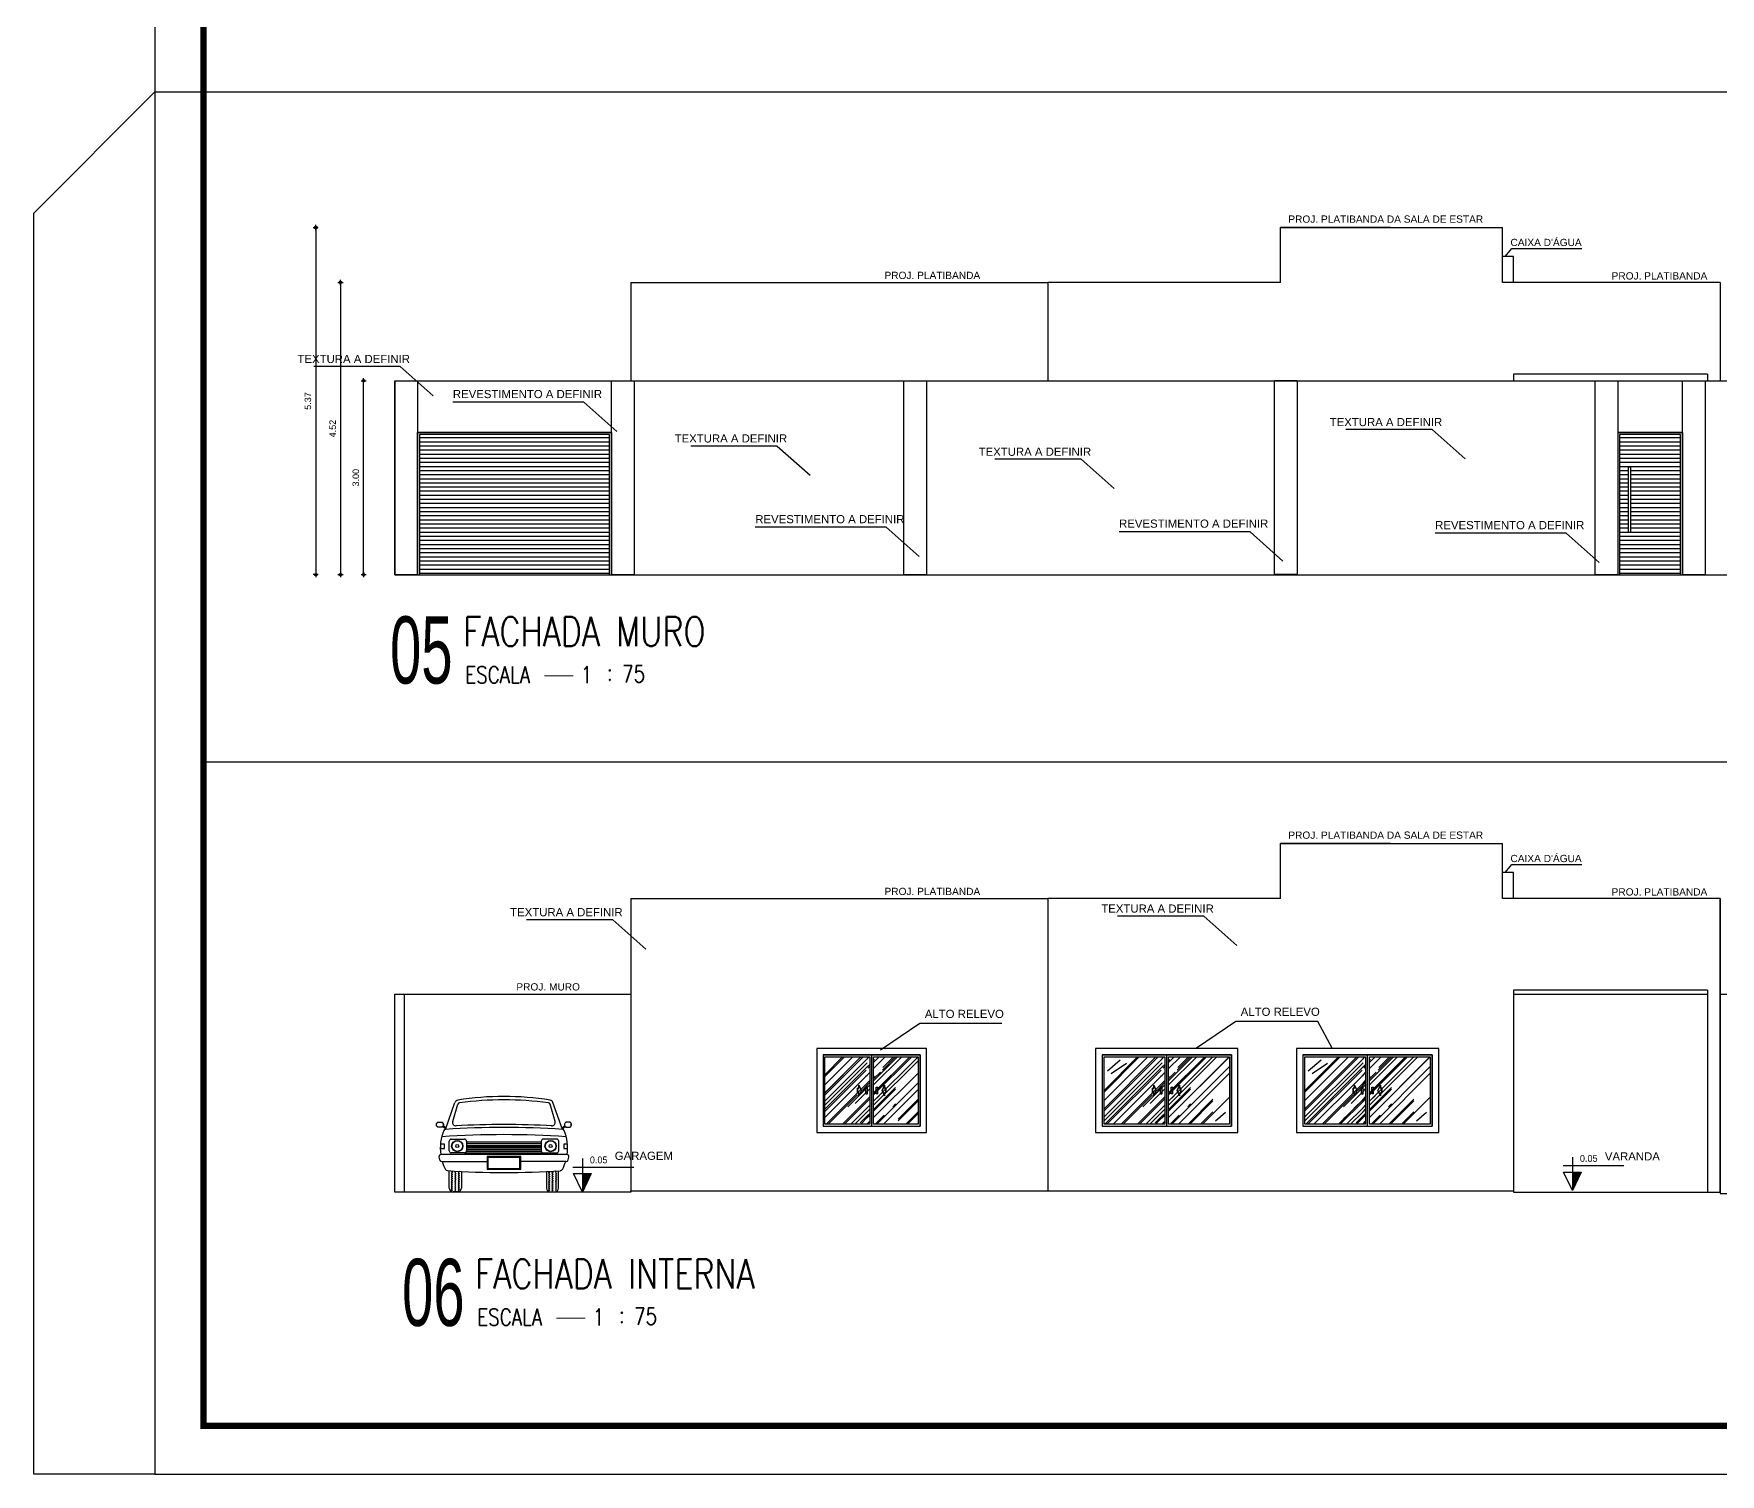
# Model space of a CAD drawing. Header units: millimetres. Extents: x 2426 to 2585, y 1215 to 1309.
# Drawn here: x 2426.14 to 2452.23, y 1214.89 to 1237.17 of the extents above; entities that cross this region are included whole.
import ezdxf
from ezdxf.enums import TextEntityAlignment as Align

# ---------------------------------------------------------------- set-up
doc = ezdxf.new("R2010")
doc.units = ezdxf.units.MM
for name, color, linetype in [('A-PEN-B', 5, 'Continuous'), ('A-PEN-M', 6, 'Continuous'), ('DIVERSOS', 4, 'Continuous'), ('PAGPISO', 8, 'Continuous'), ('PAISAGEM', 7, 'Continuous'), ('texto pequeno', 3, 'Continuous'), ('TEXTO0', 7, 'Continuous'), ('TEXTO2', 3, 'Continuous'), ('TUBULAÇÃO_ESGOTO', 6, 'Continuous'), ('TXT_0', 7, 'Continuous')]:
    doc.layers.add(name, color=color, linetype=linetype)
for name, color, linetype, lineweight in [('E-TXT-G', 3, 'Continuous', 30), ('E-TXT-W', 7, 'Continuous', 15), ('E-TXT-Y', 2, 'Continuous', 40)]:
    doc.layers.add(name, color=color, linetype=linetype, lineweight=lineweight)
doc.styles.add('CARIMBO_DADOS', font='arial.ttf', dxfattribs={"height": 0.1})
doc.styles.add('REG140', font='romans.shx', dxfattribs={"width": 0.8, "height": 0.35})
doc.styles.add('REG80', font='romans.shx', dxfattribs={"width": 0.8, "height": 0.1})
doc.styles.add('SANSSERIF', font='sas_____.pfb', dxfattribs={"height": 1})
doc.styles.add('SANSSERIF2', font='sanssb__.ttf', dxfattribs={"width": 0.8})
doc.dimstyles.new('COTAS_EXTERNAS', dxfattribs={"dimtxt": 0.1, "dimasz": 0.01, "dimexe": 0, "dimexo": 0, "dimgap": 0.07, "dimtad": 1, "dimzin": 5, "dimdsep": 46, "dimtxsty": 'CARIMBO_DADOS', "dimblk1": 'CIRCULOS', "dimblk2": 'CIRCULOS', "dimsah": 1, "dimcen": 0, "dimse1": 1, "dimse2": 1, "dimclrd": 8, "dimclre": 8, "dimclrt": 230, "dimadec": 0, "dimazin": 0, "dimtfac": 100, "dimtix": 1, "dimtmove": 2, "dimatfit": 3, "dimldrblk": 'CIRCULOS', "dimfxl": 0, "dimtolj": 1, "dimtzin": 5, "dimarcsym": 0})

# ---------------------------------------------------------------- blocks, each defined once
blk = doc.blocks.new('IND_DES')
at = {"layer": 'E-TXT-W'}
blk.add_line((0.027, -0.243), (0.198, -0.243), dxfattribs=at)
at = {"layer": 'E-TXT-G', "style": 'REG80', "width": 0.8}
for s, p in [('ESCALA', (-0.446, -0.286)), ('1', (0.243, -0.286)), (':', (0.399, -0.271))]:
    blk.add_text(s, height=0.1, dxfattribs=at).set_placement(p)
blk.add_attdef('ESCALA', (0.49, -0.281), '', height=0.1, dxfattribs=at)
at = {"layer": 'E-TXT-W', "style": 'SANSSERIF2', "width": 0.6}
blk.add_attdef('00', text='', height=0.4, dxfattribs=at).set_placement((-0.708, -0.288), align=Align.CENTER)
at = {"layer": 'E-TXT-Y', "style": 'REG140', "width": 0.8}
for tag, p in [('PROJETO', (-0.456, 0.183)), ('DESENHO', (-0.458, -0.066))]:
    blk.add_attdef(tag, p, '', height=0.175, dxfattribs=at)
blk = doc.blocks.new('CIRCULOS')
at = {"layer": 'A-PEN-M'}
for p, q in [((-4, 0), (4, 0)), ((0, 4), (0, -4))]:
    blk.add_line(p, q, dxfattribs=at)
for radius in [2, 1]:
    blk.add_circle((0, 0), radius, dxfattribs=at)
blk = doc.blocks.new('*D183')
at = {"layer": 'A-PEN-B', "color": 8, "lineweight": -2, "ltscale": 0.25, "transparency": 16777216}
blk.add_line((2431.244, 1228.81), (2431.244, 1231.79), dxfattribs=at)
at = {"layer": 'Defpoints', "color": 0, "ltscale": 0.25, "transparency": 16777216}
for p in [(2431.244, 1231.8), (2432.648, 1231.8), (2432.648, 1228.8)]:
    blk.add_point(p, dxfattribs=at)
at = {"layer": 'A-PEN-B', "color": 8, "lineweight": -2, "ltscale": 0.25, "transparency": 16777216, "xscale": 0.01, "yscale": 0.01, "zscale": 0.01}
for p, rotation in [((2431.244, 1231.8), 90), ((2431.244, 1228.8), 270)]:
    blk.add_blockref('CIRCULOS', p, dxfattribs=dict(at, rotation=rotation))
at = {"layer": 'A-PEN-B', "color": 230, "ltscale": 0.25, "transparency": 16777216, "insert": (2431.123, 1230.3), "char_height": 0.1, "attachment_point": 5, "rotation": 90, "style": 'CARIMBO_DADOS'}
blk.add_mtext('\\A1;3.00', dxfattribs=at)
blk = doc.blocks.new('*D184')
at = {"layer": 'A-PEN-B', "color": 8, "lineweight": -2, "ltscale": 0.25, "transparency": 16777216}
blk.add_line((2430.886, 1233.31), (2430.886, 1228.81), dxfattribs=at)
at = {"layer": 'Defpoints', "color": 0, "ltscale": 0.25, "transparency": 16777216}
for p in [(2435.547, 1233.32), (2430.886, 1228.8), (2435.547, 1228.8)]:
    blk.add_point(p, dxfattribs=at)
at = {"layer": 'A-PEN-B', "color": 8, "lineweight": -2, "ltscale": 0.25, "transparency": 16777216, "xscale": 0.01, "yscale": 0.01, "zscale": 0.01}
for p, rotation in [((2430.886, 1233.32), 90), ((2430.886, 1228.8), 270)]:
    blk.add_blockref('CIRCULOS', p, dxfattribs=dict(at, rotation=rotation))
at = {"layer": 'A-PEN-B', "color": 230, "ltscale": 0.25, "transparency": 16777216, "insert": (2430.765, 1231.06), "char_height": 0.1, "attachment_point": 5, "rotation": 90, "style": 'CARIMBO_DADOS'}
blk.add_mtext('\\A1;4.52', dxfattribs=at)
blk = doc.blocks.new('*D185')
at = {"layer": 'A-PEN-B', "color": 8, "lineweight": -2, "ltscale": 0.25, "transparency": 16777216}
blk.add_line((2430.503, 1234.16), (2430.503, 1228.811), dxfattribs=at)
at = {"layer": 'Defpoints', "color": 0, "ltscale": 0.25, "transparency": 16777216}
for p in [(2431.054, 1234.17), (2430.503, 1228.801), (2431.133, 1228.801)]:
    blk.add_point(p, dxfattribs=at)
at = {"layer": 'A-PEN-B', "color": 8, "lineweight": -2, "ltscale": 0.25, "transparency": 16777216, "xscale": 0.01, "yscale": 0.01, "zscale": 0.01}
for p, rotation in [((2430.503, 1234.17), 90), ((2430.503, 1228.801), 270)]:
    blk.add_blockref('CIRCULOS', p, dxfattribs=dict(at, rotation=rotation))
at = {"layer": 'A-PEN-B', "color": 230, "ltscale": 0.25, "transparency": 16777216, "insert": (2430.382, 1231.486), "char_height": 0.1, "attachment_point": 5, "rotation": 90, "style": 'CARIMBO_DADOS'}
blk.add_mtext('\\A1;5.37', dxfattribs=at)
blk = doc.blocks.new('_JAN-SETA')
blk.add_lwpolyline([(0, 0), (7.5, 7.9026), (7.5, 3.5), (11.5, 3.5), (11.5, -3.5), (7.5, -3.5), (7.5, -7.9026)], close=True)
blk = doc.blocks.new('A$C0D7F6D15')
for p, q in [((0.138, 0.969), (0.287, 1.383)), ((0.252, 1.09), (0.329, 1.357)), ((1.836, 1.09), (1.759, 1.357)), ((1.95, 0.969), (1.801, 1.383)), ((0.142, 0.979), (0.098, 1.013)), ((0.147, 0.992), (0.105, 1.024)), ((0.197, 0.638), (0.197, 0.784)), ((0.23, 0.817), (0.433, 0.817)), ((0.466, 0.784), (0.466, 0.638)), ((1.622, 0.784), (1.622, 0.638)), ((1.858, 0.817), (1.655, 0.817)), ((1.87, 0.817), (1.655, 0.817)), ((1.891, 0.638), (1.891, 0.784)), ((1.941, 0.992), (1.983, 1.024)), ((1.946, 0.979), (1.99, 1.013)), ((2.016, 0.58), (0.072, 0.58)), ((0.433, 0.605), (0.23, 0.605)), ((0.433, 0.605), (1.858, 0.605)), ((1.622, 0.77), (0.466, 0.77)), ((1.622, 0.745), (0.466, 0.745)), ((1.622, 0.716), (0.466, 0.716)), ((1.622, 0.691), (0.466, 0.691)), ((1.622, 0.678), (0.466, 0.678)), ((1.622, 0.653), (0.466, 0.653)), ((1.622, 0.624), (0.466, 0.624)), ((1.655, 0.605), (1.858, 0.605)), ((0.081, 0.472), (0.797, 0.472)), ((0.199, 0.06), (0.199, 0.328)), ((0.386, 0.317), (0.386, 0.06)), ((2.007, 0.472), (1.291, 0.472)), ((1.702, 0.317), (1.702, 0.06)), ((1.889, 0.06), (1.889, 0.328)), ((0.326, 0), (0.259, 0)), ((1.762, 0), (1.829, 0))]:
    blk.add_line(p, q)
for points in [[(0.098, 1.013, -0.206171), (0.074, 1.002), (0.033, 1.002, -0.414214), (0, 1.035), (0, 1.048, -0.414214), (0.033, 1.081), (0.074, 1.081, -0.414214), (0.107, 1.048), (0.107, 1.035, -0.090619), (0.105, 1.024, -0.090619)], [(1.99, 1.013, 0.206171), (2.014, 1.002), (2.055, 1.002, 0.414214), (2.088, 1.035), (2.088, 1.048, 0.414214), (2.055, 1.081), (2.014, 1.081, 0.414214), (1.981, 1.048), (1.981, 1.035, 0.090619), (1.983, 1.024, 0.090619)]]:
    blk.add_lwpolyline(points, format="xyb")
for points in [[(0.074, 1.005), (0.033, 1.005, -0.414214), (0.002, 1.035), (0.002, 1.048, -0.414214), (0.033, 1.078), (0.074, 1.078, -0.414214), (0.105, 1.048), (0.105, 1.035, -0.414214)], [(2.014, 1.005), (2.055, 1.005, 0.414214), (2.086, 1.035), (2.086, 1.048, 0.414214), (2.055, 1.078), (2.014, 1.078, 0.414214), (1.983, 1.048), (1.983, 1.035, 0.414214)]]:
    blk.add_lwpolyline(points, format="xyb", close=True)
for points in [[(0.065, 0.674), (0.125, 0.674), (0.125, 0.738), (0.065, 0.738)], [(0.785, 0.352), (1.303, 0.352), (1.303, 0.548), (0.785, 0.548)], [(0.797, 0.364), (1.291, 0.364), (1.291, 0.536), (0.797, 0.536)], [(1.968, 0.674), (2.028, 0.674), (2.028, 0.738), (1.968, 0.738)]]:
    blk.add_lwpolyline(points, close=True)
for points in [[(0.229, 0.289), (0.249, 0.271), (0.23, 0.258)], [(0.235, 0.325), (0.249, 0.302), (0.23, 0.288)], [(0.301, 0.319), (0.282, 0.302), (0.301, 0.288)], [(0.301, 0.289), (0.282, 0.271), (0.301, 0.258)], [(0.356, 0.319), (0.336, 0.302), (0.356, 0.288)], [(0.356, 0.289), (0.336, 0.271), (0.356, 0.258)], [(1.732, 0.319), (1.752, 0.302), (1.733, 0.288)], [(1.732, 0.289), (1.752, 0.271), (1.733, 0.258)], [(1.787, 0.319), (1.807, 0.302), (1.787, 0.288)], [(1.787, 0.289), (1.807, 0.271), (1.787, 0.258)], [(1.853, 0.325), (1.839, 0.302), (1.859, 0.288)], [(1.859, 0.289), (1.839, 0.271), (1.859, 0.258)], [(0.229, 0.258), (0.249, 0.241), (0.23, 0.228)], [(0.229, 0.228), (0.249, 0.211), (0.23, 0.197)], [(0.229, 0.198), (0.249, 0.18), (0.23, 0.167)], [(0.229, 0.167), (0.249, 0.15), (0.23, 0.137)], [(0.229, 0.137), (0.249, 0.12), (0.23, 0.106)], [(0.229, 0.107), (0.249, 0.089), (0.23, 0.076)], [(0.229, 0.076), (0.249, 0.059), (0.23, 0.046)], [(0.229, 0.046), (0.249, 0.029), (0.23, 0.015)], [(0.301, 0.258), (0.282, 0.241), (0.301, 0.228)], [(0.301, 0.228), (0.282, 0.211), (0.301, 0.197)], [(0.301, 0.198), (0.282, 0.18), (0.301, 0.167)], [(0.301, 0.167), (0.282, 0.15), (0.301, 0.137)], [(0.301, 0.137), (0.282, 0.12), (0.301, 0.106)], [(0.301, 0.107), (0.282, 0.089), (0.301, 0.076)], [(0.301, 0.076), (0.282, 0.059), (0.301, 0.046)], [(0.301, 0.046), (0.282, 0.029), (0.301, 0.015)], [(0.356, 0.258), (0.336, 0.241), (0.356, 0.228)], [(0.356, 0.228), (0.336, 0.211), (0.356, 0.197)], [(0.356, 0.198), (0.336, 0.18), (0.356, 0.167)], [(0.356, 0.167), (0.336, 0.15), (0.356, 0.137)], [(0.356, 0.137), (0.336, 0.12), (0.356, 0.106)], [(0.356, 0.107), (0.336, 0.089), (0.356, 0.076)], [(0.356, 0.076), (0.336, 0.059), (0.356, 0.046)], [(0.356, 0.046), (0.336, 0.029), (0.356, 0.015)], [(1.732, 0.258), (1.752, 0.241), (1.733, 0.228)], [(1.732, 0.228), (1.752, 0.211), (1.733, 0.197)], [(1.732, 0.198), (1.752, 0.18), (1.733, 0.167)], [(1.732, 0.167), (1.752, 0.15), (1.733, 0.137)], [(1.732, 0.137), (1.752, 0.12), (1.733, 0.106)], [(1.732, 0.107), (1.752, 0.089), (1.733, 0.076)], [(1.732, 0.076), (1.752, 0.059), (1.733, 0.046)], [(1.732, 0.046), (1.752, 0.029), (1.733, 0.015)], [(1.787, 0.258), (1.807, 0.241), (1.787, 0.228)], [(1.787, 0.228), (1.807, 0.211), (1.787, 0.197)], [(1.787, 0.198), (1.807, 0.18), (1.787, 0.167)], [(1.787, 0.167), (1.807, 0.15), (1.787, 0.137)], [(1.787, 0.137), (1.807, 0.12), (1.787, 0.106)], [(1.787, 0.107), (1.807, 0.089), (1.787, 0.076)], [(1.787, 0.076), (1.807, 0.059), (1.787, 0.046)], [(1.787, 0.046), (1.807, 0.029), (1.787, 0.015)], [(1.859, 0.258), (1.839, 0.241), (1.859, 0.228)], [(1.859, 0.228), (1.839, 0.211), (1.859, 0.197)], [(1.859, 0.198), (1.839, 0.18), (1.859, 0.167)], [(1.859, 0.167), (1.839, 0.15), (1.859, 0.137)], [(1.859, 0.137), (1.839, 0.12), (1.859, 0.106)], [(1.859, 0.107), (1.839, 0.089), (1.859, 0.076)], [(1.859, 0.076), (1.839, 0.059), (1.859, 0.046)], [(1.859, 0.046), (1.839, 0.029), (1.859, 0.015)]]:
    blk.add_lwpolyline(points)
for centre, radius in [((0.322, 0.711), 0.0875), ((0.322, 0.711), 0.0822), ((1.766, 0.711), 0.0875), ((1.766, 0.711), 0.0822), ((0.322, 0.711), 0.023), ((1.766, 0.711), 0.023)]:
    blk.add_circle(centre, radius)
for centre, radius, start, end in [((0.339, 1.368), 0.054, 98.9362, 163.74), ((0.361, 1.347), 0.033, 97.2252, 163.74), ((1.044, -3.118), 4.595, 90, 98.9362), ((1.044, -4.04), 5.464, 82.7753, 97.2252), ((1.044, -3.118), 4.595, 81.0638, 90), ((1.727, 1.347), 0.033, 16.26, 82.7753), ((1.727, 1.347), 0.033, 16.26, 82.7748), ((1.749, 1.368), 0.054, 16.26, 81.0638), ((1.749, 1.368), 0.054, 16.26, 81.0638), ((0.303, 1.076), 0.0533, 163.74, 273.1035), ((1.785, 1.076), 0.0533, 266.8965, 16.26), ((0.768, 0.676), 0.709, 157.1037, 187.833), ((1.044, -12.727), 13.614, 85.9481, 94.0519), ((0.14, 0.942), 0.027, 93.8143, 157.1037), ((1.044, -12.616), 13.614, 86.1857, 93.8143), ((0.23, 0.784), 0.033, 90, 180), ((1.044, -12.613), 13.656, 86.871, 93.129), ((0.433, 0.784), 0.033, 0, 90), ((1.655, 0.784), 0.033, 90, 180), ((1.858, 0.784), 0.033, 0, 90), ((1.948, 0.942), 0.027, 22.8963, 86.1857), ((1.32, 0.676), 0.709, 352.167, 22.8963), ((0.072, 0.547), 0.033, 90, 190.5447), ((0.768, 0.676), 0.741, 190.5447, 194.0251), ((0.23, 0.638), 0.033, 180, 270), ((0.433, 0.638), 0.033, 270, 0), ((1.655, 0.638), 0.033, 180, 270), ((1.858, 0.638), 0.033, 270, 0), ((2.016, 0.547), 0.033, 349.4553, 90), ((1.32, 0.676), 0.741, 345.9749, 349.4553), ((0.081, 0.505), 0.033, 194.0251, 270), ((0.768, 0.676), 0.709, 196.7805, 207.613), ((0.169, 0.363), 0.033, 207.613, 266.1646), ((1.049, 13.48), 13.179, 266.1646, 273.7927), ((1.918, 0.363), 0.033, 273.7927, 332.3245), ((1.32, 0.676), 0.709, 332.3245, 343.2195), ((2.007, 0.505), 0.033, 270, 345.9749), ((0.259, 0.06), 0.0602, 180, 270), ((0.326, 0.06), 0.0602, 270, 0), ((1.762, 0.06), 0.0602, 180, 270), ((1.829, 0.06), 0.0602, 270, 0)]:
    blk.add_arc(centre, radius, start, end)
blk = doc.blocks.new('CARRO1F')
at = {"layer": 'PAISAGEM'}
blk.add_blockref('A$C0D7F6D15', (-1.044, 0), dxfattribs=at)
blk = doc.blocks.new('Adc_nivelelev')
blk.add_hatch(color=256).paths.add_polyline_path([(0, 0), (0.131, 0.271), (0, 0.271)])
for p, q in [((-0.138, 0.368), (0.76, 0.368)), ((0, 0.495), (0, 0))]:
    blk.add_line(p, q)
blk.add_lwpolyline([(-0.131, 0.271), (0.131, 0.271), (0, 0)], close=True)
at = {"flags": 8}
blk.add_attdef('NIVEL', (0.111, 0.424), '', height=0.1, dxfattribs=at)

msp = doc.modelspace()

# ---------------------------------------------------------------- linework, layer by layer
at = {"color": 5}
for p, q in [((2431.727, 1219.254), (2431.727, 1222.314)), ((2431.877, 1219.254), (2431.877, 1222.314))]:
    msp.add_line(p, q, dxfattribs=at)
at = {"color": 255}
for p, q in [((2439.009, 1220.772), (2439.009, 1220.877)), ((2439.035, 1220.877), (2439.009, 1220.877)), ((2439.035, 1220.772), (2439.035, 1220.877)), ((2439.169, 1220.772), (2439.169, 1220.877)), ((2439.169, 1220.877), (2439.195, 1220.877)), ((2439.195, 1220.772), (2439.195, 1220.877)), ((2439.009, 1220.772), (2439.035, 1220.772)), ((2439.195, 1220.772), (2439.169, 1220.772))]:
    msp.add_line(p, q, dxfattribs=at)
at = {"color": 253}
for p, q in [((2443.571, 1220.772), (2443.571, 1220.877)), ((2443.597, 1220.877), (2443.571, 1220.877)), ((2443.597, 1220.772), (2443.597, 1220.877)), ((2443.732, 1220.772), (2443.732, 1220.877)), ((2443.732, 1220.877), (2443.758, 1220.877)), ((2443.758, 1220.772), (2443.758, 1220.877)), ((2446.678, 1220.772), (2446.678, 1220.877)), ((2446.705, 1220.877), (2446.678, 1220.877)), ((2446.705, 1220.772), (2446.705, 1220.877)), ((2446.839, 1220.772), (2446.839, 1220.877)), ((2446.839, 1220.877), (2446.865, 1220.877)), ((2446.865, 1220.772), (2446.865, 1220.877)), ((2443.571, 1220.772), (2443.597, 1220.772)), ((2443.758, 1220.772), (2443.732, 1220.772)), ((2446.678, 1220.772), (2446.705, 1220.772)), ((2446.865, 1220.772), (2446.839, 1220.772))]:
    msp.add_line(p, q, dxfattribs=at)
at = {"layer": 'A-PEN-B', "color": 255, "ltscale": 0.25}
for p, q in [((2428.735, 1236.265), (2468.292, 1236.265)), ((2431.808, 1232.018), (2432.317, 1231.565)), ((2434.65, 1231.468), (2435.16, 1231.015)), ((2447.773, 1231.044), (2448.282, 1230.591)), ((2437.641, 1230.79), (2438.15, 1230.338)), ((2442.343, 1230.585), (2442.852, 1230.132)), ((2439.327, 1229.533), (2439.836, 1229.081)), ((2444.954, 1229.464), (2445.463, 1229.011)), ((2449.843, 1229.441), (2450.352, 1228.988)), ((2428.735, 1225.906), (2468.292, 1225.906)), ((2435.377, 1223.794), (2435.377, 1219.274)), ((2435.377, 1223.794), (2441.827, 1223.794)), ((2441.827, 1223.794), (2441.827, 1219.274)), ((2435.097, 1223.464), (2435.607, 1223.012)), ((2444.241, 1223.521), (2444.75, 1223.068)), ((2438.352, 1221.374), (2439.852, 1221.374)), ((2438.352, 1221.374), (2438.352, 1220.274)), ((2439.852, 1221.374), (2439.852, 1220.274)), ((2438.352, 1220.274), (2439.852, 1220.274)), ((2435.377, 1219.254), (2431.727, 1219.254)), ((2435.377, 1219.274), (2435.377, 1219.254)), ((2435.377, 1219.254), (2435.377, 1219.274)), ((2435.377, 1219.274), (2449.027, 1219.274)), ((2449.027, 1219.274), (2449.027, 1219.254)), ((2449.027, 1219.254), (2452.227, 1219.254)), ((2452.227, 1219.254), (2452.227, 1219.234)), ((2452.227, 1219.234), (2461.727, 1219.234))]:
    msp.add_line(p, q, dxfattribs=at)
at = {"layer": 'A-PEN-B', "color": 253, "ltscale": 0.25}
for p, q in [((2445.427, 1233.32), (2445.427, 1234.17)), ((2447.127, 1234.17), (2445.427, 1234.17)), ((2445.427, 1234.17), (2448.857, 1234.17)), ((2448.857, 1233.32), (2448.857, 1234.17)), ((2445.427, 1233.32), (2441.827, 1233.32)), ((2452.227, 1233.32), (2448.857, 1233.32)), ((2452.227, 1233.32), (2452.227, 1231.8)), ((2449.027, 1231.9), (2449.027, 1231.8)), ((2452.027, 1231.9), (2449.027, 1231.9)), ((2452.027, 1231.9), (2452.027, 1231.8)), ((2445.427, 1223.794), (2445.427, 1224.644)), ((2447.127, 1224.644), (2445.427, 1224.644)), ((2445.427, 1224.644), (2448.857, 1224.644)), ((2448.857, 1223.794), (2448.857, 1224.644)), ((2445.427, 1223.794), (2441.827, 1223.794)), ((2452.227, 1223.794), (2448.857, 1223.794)), ((2452.227, 1223.794), (2452.227, 1219.254)), ((2452.227, 1219.254), (2452.227, 1223.794)), ((2449.027, 1222.374), (2449.027, 1219.274)), ((2452.027, 1222.374), (2449.027, 1222.374)), ((2452.027, 1222.374), (2452.027, 1219.254)), ((2442.665, 1221.374), (2444.665, 1221.374)), ((2442.665, 1221.374), (2442.665, 1220.274)), ((2442.665, 1221.374), (2444.665, 1221.374)), ((2442.665, 1221.374), (2442.665, 1220.274)), ((2442.665, 1221.374), (2442.665, 1220.274)), ((2442.915, 1221.374), (2444.415, 1221.374)), ((2442.915, 1221.374), (2444.415, 1221.374)), ((2444.665, 1221.374), (2444.665, 1220.274)), ((2444.665, 1221.374), (2444.665, 1220.274)), ((2444.665, 1221.374), (2444.665, 1220.274)), ((2445.772, 1221.374), (2447.772, 1221.374)), ((2445.772, 1221.374), (2445.772, 1220.274)), ((2445.772, 1221.374), (2445.772, 1220.274)), ((2446.022, 1221.374), (2447.522, 1221.374)), ((2447.772, 1221.374), (2447.772, 1220.274)), ((2447.772, 1221.374), (2447.772, 1220.274)), ((2442.665, 1220.274), (2444.665, 1220.274)), ((2442.665, 1220.274), (2444.665, 1220.274)), ((2442.915, 1220.274), (2444.415, 1220.274)), ((2442.915, 1220.274), (2444.415, 1220.274)), ((2445.772, 1220.274), (2447.772, 1220.274)), ((2446.022, 1220.274), (2447.522, 1220.274))]:
    msp.add_line(p, q, dxfattribs=at)
at = {"layer": 'A-PEN-B', "color": 8, "ltscale": 0.25}
for p, q in [((2449.027, 1233.72), (2448.857, 1233.72)), ((2448.901, 1233.72), (2449.001, 1233.843)), ((2449.001, 1233.843), (2450.088, 1233.843)), ((2449.027, 1222.314), (2452.027, 1222.314))]:
    msp.add_line(p, q, dxfattribs=at)
at = {"layer": 'A-PEN-B', "color": 0, "ltscale": 0.25}
for p, q in [((2435.377, 1233.32), (2435.377, 1231.8)), ((2435.377, 1233.32), (2441.827, 1233.32)), ((2441.827, 1233.32), (2441.827, 1231.8))]:
    msp.add_line(p, q, dxfattribs=at)
at = {"layer": 'A-PEN-B', "color": 6, "ltscale": 0.25}
for p, q in [((2452.227, 1233.32), (2452.027, 1233.32)), ((2431.727, 1231.8), (2431.727, 1228.8)), ((2431.727, 1228.8), (2431.727, 1231.8)), ((2431.727, 1231.8), (2461.727, 1231.8)), ((2432.077, 1231), (2432.077, 1228.8)), ((2432.077, 1228.8), (2432.077, 1231)), ((2432.077, 1231), (2435.077, 1231)), ((2435.077, 1231), (2435.077, 1228.8)), ((2450.641, 1231), (2450.641, 1228.8)), ((2450.641, 1231), (2451.641, 1231)), ((2451.641, 1231), (2451.641, 1228.8)), ((2431.727, 1228.8), (2461.727, 1228.8))]:
    msp.add_line(p, q, dxfattribs=at)
at = {"layer": 'A-PEN-B', "color": 252, "ltscale": 0.25}
for p, q in [((2448.901, 1224.194), (2449.001, 1224.317)), ((2449.001, 1224.317), (2450.088, 1224.317)), ((2449.027, 1224.194), (2448.857, 1224.194))]:
    msp.add_line(p, q, dxfattribs=at)
at = {"layer": 'A-PEN-B', "color": 5, "ltscale": 0.25}
msp.add_line((2431.727, 1222.314), (2431.877, 1222.314), dxfattribs=at)
at = {"layer": 'A-PEN-B', "color": 250, "ltscale": 0.25}
for p, q in [((2431.877, 1222.314), (2435.377, 1222.314)), ((2452.227, 1222.314), (2461.577, 1222.314))]:
    msp.add_line(p, q, dxfattribs=at)
at = {"layer": 'A-PEN-B', "color": 6, "ltscale": 0.25}
for points in [[(2431.727, 1231.8), (2432.077, 1231.8), (2432.077, 1228.8), (2431.727, 1228.8)], [(2435.077, 1231.8), (2435.427, 1231.8), (2435.427, 1228.8), (2435.077, 1228.8)], [(2439.598, 1231.796), (2439.948, 1231.796), (2439.948, 1228.796), (2439.598, 1228.796)], [(2445.331, 1231.801), (2445.681, 1231.801), (2445.681, 1228.801), (2445.331, 1228.801)], [(2450.291, 1231.8), (2450.641, 1231.8), (2450.641, 1228.8), (2450.291, 1228.8)], [(2451.641, 1231.8), (2451.991, 1231.8), (2451.991, 1228.8), (2451.641, 1228.8)]]:
    msp.add_lwpolyline(points, close=True, dxfattribs=at)
at = {"layer": 'DIVERSOS'}
for p, q in [((2432.107, 1230.92), (2435.047, 1230.92)), ((2432.107, 1230.857), (2435.047, 1230.857)), ((2432.107, 1230.793), (2435.047, 1230.793)), ((2432.107, 1230.73), (2435.047, 1230.73)), ((2450.671, 1230.92), (2451.611, 1230.92)), ((2450.671, 1230.857), (2451.611, 1230.857)), ((2450.671, 1230.793), (2451.611, 1230.793)), ((2450.671, 1230.73), (2451.611, 1230.73)), ((2432.107, 1230.666), (2435.047, 1230.666)), ((2432.107, 1230.603), (2435.047, 1230.603)), ((2432.107, 1230.539), (2435.047, 1230.539)), ((2432.107, 1230.476), (2435.047, 1230.476)), ((2450.671, 1230.666), (2451.611, 1230.666)), ((2450.671, 1230.603), (2451.611, 1230.603)), ((2450.671, 1230.539), (2451.611, 1230.539)), ((2450.671, 1230.476), (2451.611, 1230.476)), ((2450.803, 1230.463), (2450.803, 1229.46)), ((2450.843, 1230.463), (2450.803, 1230.463)), ((2450.843, 1229.46), (2450.843, 1230.463)), ((2432.107, 1230.412), (2435.047, 1230.412)), ((2432.107, 1230.349), (2435.047, 1230.349)), ((2432.107, 1230.285), (2435.047, 1230.285)), ((2432.107, 1230.222), (2435.047, 1230.222)), ((2450.671, 1230.412), (2450.803, 1230.412)), ((2450.671, 1230.349), (2450.803, 1230.349)), ((2450.671, 1230.285), (2450.803, 1230.285)), ((2450.671, 1230.222), (2450.803, 1230.222)), ((2450.843, 1230.412), (2451.611, 1230.412)), ((2450.843, 1230.349), (2451.611, 1230.349)), ((2450.843, 1230.285), (2451.611, 1230.285)), ((2450.843, 1230.222), (2451.611, 1230.222)), ((2432.107, 1230.158), (2435.047, 1230.158)), ((2432.107, 1230.095), (2435.047, 1230.095)), ((2432.107, 1230.031), (2435.047, 1230.031)), ((2432.107, 1229.968), (2435.047, 1229.968)), ((2450.671, 1230.158), (2450.803, 1230.158)), ((2450.671, 1230.095), (2450.803, 1230.095)), ((2450.671, 1230.031), (2450.803, 1230.031)), ((2450.671, 1229.968), (2450.803, 1229.968)), ((2450.843, 1230.158), (2451.611, 1230.158)), ((2450.843, 1230.095), (2451.611, 1230.095)), ((2450.843, 1230.031), (2451.611, 1230.031)), ((2450.843, 1229.968), (2451.611, 1229.968)), ((2432.107, 1229.904), (2435.047, 1229.904)), ((2432.107, 1229.841), (2435.047, 1229.841)), ((2432.107, 1229.777), (2435.047, 1229.777)), ((2432.107, 1229.714), (2435.047, 1229.714)), ((2450.671, 1229.904), (2450.803, 1229.904)), ((2450.671, 1229.841), (2450.803, 1229.841)), ((2450.671, 1229.777), (2450.803, 1229.777)), ((2450.671, 1229.714), (2450.803, 1229.714)), ((2450.843, 1229.904), (2451.611, 1229.904)), ((2450.843, 1229.841), (2451.611, 1229.841)), ((2450.843, 1229.777), (2451.611, 1229.777)), ((2450.843, 1229.714), (2451.611, 1229.714)), ((2432.107, 1229.65), (2435.047, 1229.65)), ((2432.107, 1229.587), (2435.047, 1229.587)), ((2432.107, 1229.523), (2435.047, 1229.523)), ((2432.107, 1229.46), (2435.047, 1229.46)), ((2450.671, 1229.65), (2450.803, 1229.65)), ((2450.671, 1229.587), (2450.803, 1229.587)), ((2450.671, 1229.523), (2450.803, 1229.523)), ((2450.671, 1229.46), (2451.611, 1229.46)), ((2450.843, 1229.65), (2451.611, 1229.65)), ((2450.843, 1229.587), (2451.611, 1229.587)), ((2450.843, 1229.523), (2451.611, 1229.523)), ((2432.107, 1229.396), (2435.047, 1229.396)), ((2432.107, 1229.333), (2435.047, 1229.333)), ((2432.107, 1229.269), (2435.047, 1229.269)), ((2432.107, 1229.206), (2435.047, 1229.206)), ((2450.671, 1229.396), (2451.611, 1229.396)), ((2450.671, 1229.333), (2451.611, 1229.333)), ((2450.671, 1229.269), (2451.611, 1229.269)), ((2450.671, 1229.206), (2451.611, 1229.206)), ((2432.107, 1229.142), (2435.047, 1229.142)), ((2432.107, 1229.079), (2435.047, 1229.079)), ((2432.107, 1229.015), (2435.047, 1229.015)), ((2432.107, 1228.952), (2435.047, 1228.952)), ((2450.671, 1229.142), (2451.611, 1229.142)), ((2450.671, 1229.079), (2451.611, 1229.079)), ((2450.671, 1229.015), (2451.611, 1229.015)), ((2450.671, 1228.952), (2451.611, 1228.952)), ((2432.107, 1228.888), (2435.047, 1228.888)), ((2432.107, 1228.825), (2435.047, 1228.825)), ((2432.107, 1228.8), (2435.047, 1228.8)), ((2450.671, 1228.888), (2451.611, 1228.888)), ((2450.671, 1228.825), (2451.611, 1228.825)), ((2450.671, 1228.8), (2451.611, 1228.8))]:
    msp.add_line(p, q, dxfattribs=at)
at = {"layer": 'DIVERSOS', "color": 255}
msp.add_line((2439.102, 1220.274), (2439.102, 1221.374), dxfattribs=at)
at = {"layer": 'DIVERSOS', "color": 253}
for p, q in [((2443.665, 1220.274), (2443.665, 1221.374)), ((2446.772, 1220.274), (2446.772, 1221.374)), ((2442.946, 1221.295), (2442.748, 1221.124)), ((2443.043, 1221.244), (2442.807, 1221.081)), ((2446.054, 1221.295), (2445.855, 1221.124)), ((2446.15, 1221.244), (2445.914, 1221.081)), ((2444.575, 1220.485), (2444.42, 1220.348)), ((2447.682, 1220.485), (2447.527, 1220.348))]:
    msp.add_line(p, q, dxfattribs=at)
at = {"layer": 'DIVERSOS', "color": 255}
for points in [[(2438.252, 1220.174), (2439.952, 1220.174), (2439.952, 1221.474), (2438.252, 1221.474)], [(2438.377, 1221.344), (2439.072, 1221.344), (2439.072, 1220.304), (2438.377, 1220.304)], [(2439.132, 1221.344), (2439.819, 1221.344), (2439.819, 1220.304), (2439.132, 1220.304)]]:
    msp.add_lwpolyline(points, close=True, dxfattribs=at)
msp.add_lwpolyline([(2438.352, 1220.274), (2439.852, 1220.274), (2439.852, 1221.374), (2438.352, 1221.374), (2438.352, 1220.274)], dxfattribs=at)
at = {"layer": 'DIVERSOS', "color": 253}
for points in [[(2442.565, 1220.174), (2444.765, 1220.174), (2444.765, 1221.474), (2442.565, 1221.474)], [(2442.696, 1221.344), (2443.635, 1221.344), (2443.635, 1220.304), (2442.696, 1220.304)], [(2443.695, 1221.344), (2444.635, 1221.344), (2444.634, 1220.305), (2443.695, 1220.304)], [(2445.672, 1220.174), (2447.872, 1220.174), (2447.872, 1221.474), (2445.672, 1221.474)], [(2445.803, 1221.344), (2446.742, 1221.344), (2446.742, 1220.304), (2445.803, 1220.304)], [(2446.802, 1221.344), (2447.742, 1221.344), (2447.741, 1220.305), (2446.802, 1220.304)]]:
    msp.add_lwpolyline(points, close=True, dxfattribs=at)
for points in [[(2442.665, 1220.274), (2444.665, 1220.274), (2444.665, 1221.374), (2442.665, 1221.374), (2442.665, 1220.274)], [(2445.772, 1220.274), (2447.772, 1220.274), (2447.772, 1221.374), (2445.772, 1221.374), (2445.772, 1220.274)]]:
    msp.add_lwpolyline(points, dxfattribs=at)
at = {"layer": 'PAGPISO', "color": 255}
for p, q in [((2438.377, 1220.785), (2438.936, 1221.344)), ((2438.377, 1220.753), (2438.968, 1221.344)), ((2438.377, 1220.913), (2438.808, 1221.344)), ((2438.377, 1220.787), (2438.934, 1221.344)), ((2438.377, 1221.042), (2438.679, 1221.344)), ((2438.377, 1221.068), (2438.653, 1221.344)), ((2439.032, 1221.316), (2439.061, 1221.344)), ((2439.132, 1221.163), (2439.313, 1221.344)), ((2439.132, 1220.974), (2439.502, 1221.344)), ((2439.132, 1220.786), (2439.691, 1221.344)), ((2439.132, 1221.257), (2439.219, 1221.344)), ((2439.132, 1220.756), (2439.721, 1221.344)), ((2439.132, 1221.163), (2439.313, 1221.344)), ((2439.132, 1220.91), (2439.566, 1221.344)), ((2439.132, 1220.784), (2439.693, 1221.344)), ((2439.132, 1220.658), (2439.819, 1221.344)), ((2439.267, 1221.141), (2439.47, 1221.344)), ((2439.275, 1221.179), (2439.44, 1221.344)), ((2438.377, 1220.66), (2439.032, 1221.316)), ((2438.377, 1220.596), (2439.032, 1221.252)), ((2438.377, 1220.534), (2439.032, 1221.189)), ((2438.377, 1220.502), (2439.016, 1221.141)), ((2439.032, 1221.252), (2439.032, 1221.252)), ((2439.032, 1221.189), (2439.072, 1221.229)), ((2439.032, 1221.063), (2439.072, 1221.103)), ((2439.032, 1221.063), (2439.072, 1221.103)), ((2439.047, 1221.172), (2439.072, 1221.197)), ((2439.132, 1221.289), (2439.148, 1221.305)), ((2439.132, 1220.597), (2439.819, 1221.284)), ((2439.132, 1221.006), (2439.236, 1221.11)), ((2439.132, 1220.409), (2439.819, 1221.095)), ((2439.132, 1220.405), (2439.819, 1221.092)), ((2438.377, 1220.408), (2438.919, 1220.95)), ((2438.4, 1220.304), (2439.032, 1220.937)), ((2438.732, 1220.574), (2439.072, 1220.914)), ((2438.815, 1220.846), (2439.032, 1221.063)), ((2438.847, 1220.626), (2439.032, 1220.81)), ((2438.9, 1220.742), (2439.032, 1220.874)), ((2438.953, 1220.827), (2439.032, 1220.906)), ((2439.013, 1221.044), (2439.032, 1221.063)), ((2439.032, 1220.937), (2439.072, 1220.977)), ((2439.032, 1220.906), (2439.072, 1220.946)), ((2439.032, 1220.874), (2439.072, 1220.914)), ((2439.032, 1220.81), (2439.072, 1220.85)), ((2439.132, 1221.037), (2439.143, 1221.047)), ((2439.132, 1220.91), (2439.225, 1221.003)), ((2439.132, 1220.531), (2439.472, 1220.871)), ((2439.132, 1220.505), (2439.472, 1220.845)), ((2439.182, 1220.304), (2439.819, 1220.941)), ((2439.284, 1220.304), (2439.819, 1220.839)), ((2438.43, 1220.304), (2438.882, 1220.757)), ((2438.651, 1220.304), (2439.032, 1220.686)), ((2438.681, 1220.304), (2439.032, 1220.656)), ((2438.779, 1220.304), (2439.032, 1220.558)), ((2438.892, 1220.544), (2439.032, 1220.684)), ((2439.032, 1220.686), (2439.072, 1220.726)), ((2439.032, 1220.684), (2439.072, 1220.724)), ((2439.032, 1220.656), (2439.072, 1220.696)), ((2439.032, 1220.558), (2439.072, 1220.598)), ((2439.132, 1220.658), (2439.219, 1220.744)), ((2439.132, 1220.531), (2439.301, 1220.7)), ((2439.132, 1220.505), (2439.322, 1220.694)), ((2439.427, 1220.574), (2439.472, 1220.618)), ((2439.512, 1220.383), (2439.819, 1220.691)), ((2439.512, 1220.357), (2439.819, 1220.664)), ((2438.732, 1220.384), (2438.797, 1220.449)), ((2438.839, 1220.304), (2439.032, 1220.497)), ((2438.924, 1220.323), (2439.032, 1220.431)), ((2438.932, 1220.304), (2439.032, 1220.405)), ((2439.032, 1220.497), (2439.072, 1220.537)), ((2439.032, 1220.431), (2439.072, 1220.471)), ((2439.032, 1220.405), (2439.072, 1220.445)), ((2439.032, 1220.309), (2439.072, 1220.349)), ((2439.032, 1220.305), (2439.072, 1220.345)), ((2439.158, 1220.304), (2439.295, 1220.442)), ((2439.628, 1220.304), (2439.819, 1220.495)), ((2439.654, 1220.304), (2439.819, 1220.469))]:
    msp.add_line(p, q, dxfattribs=at)
at = {"layer": 'PAGPISO', "color": 253}
for p, q in [((2442.696, 1220.541), (2443.499, 1221.344)), ((2442.696, 1220.509), (2443.531, 1221.344)), ((2442.696, 1220.67), (2443.371, 1221.344)), ((2442.696, 1220.543), (2443.497, 1221.344)), ((2442.696, 1220.799), (2443.241, 1221.344)), ((2442.696, 1220.825), (2443.215, 1221.344)), ((2443.595, 1221.316), (2443.623, 1221.344)), ((2443.695, 1221.163), (2443.876, 1221.344)), ((2443.695, 1220.974), (2444.065, 1221.344)), ((2443.695, 1220.786), (2444.253, 1221.344)), ((2443.695, 1220.597), (2444.442, 1221.344)), ((2443.695, 1220.409), (2444.63, 1221.344)), ((2443.695, 1221.257), (2443.782, 1221.344)), ((2443.695, 1220.756), (2444.283, 1221.344)), ((2443.695, 1221.163), (2443.876, 1221.344)), ((2443.695, 1220.91), (2444.129, 1221.344)), ((2443.695, 1220.784), (2444.255, 1221.344)), ((2443.695, 1220.658), (2444.381, 1221.344)), ((2443.695, 1220.405), (2444.634, 1221.344)), ((2443.829, 1221.141), (2444.032, 1221.344)), ((2443.837, 1221.179), (2444.002, 1221.344)), ((2445.803, 1220.541), (2446.606, 1221.344)), ((2445.803, 1220.509), (2446.638, 1221.344)), ((2445.803, 1220.67), (2446.478, 1221.344)), ((2445.803, 1220.543), (2446.604, 1221.344)), ((2445.803, 1220.799), (2446.349, 1221.344)), ((2445.803, 1220.825), (2446.322, 1221.344)), ((2446.702, 1221.316), (2446.73, 1221.344)), ((2446.802, 1221.163), (2446.983, 1221.344)), ((2446.802, 1220.974), (2447.172, 1221.344)), ((2446.802, 1220.786), (2447.36, 1221.344)), ((2446.802, 1220.597), (2447.549, 1221.344)), ((2446.802, 1220.409), (2447.737, 1221.344)), ((2446.802, 1221.257), (2446.889, 1221.344)), ((2446.802, 1220.756), (2447.39, 1221.344)), ((2446.802, 1221.163), (2446.983, 1221.344)), ((2446.802, 1220.91), (2447.236, 1221.344)), ((2446.802, 1220.784), (2447.362, 1221.344)), ((2446.802, 1220.658), (2447.488, 1221.344)), ((2446.802, 1220.405), (2447.741, 1221.344)), ((2446.937, 1221.141), (2447.14, 1221.344)), ((2446.944, 1221.179), (2447.109, 1221.344)), ((2442.696, 1220.417), (2443.595, 1221.316)), ((2442.696, 1220.353), (2443.595, 1221.252)), ((2442.709, 1220.304), (2443.595, 1221.189)), ((2442.741, 1220.304), (2443.579, 1221.141)), ((2443.595, 1221.252), (2443.595, 1221.252)), ((2443.595, 1221.189), (2443.635, 1221.229)), ((2443.595, 1221.063), (2443.635, 1221.103)), ((2443.595, 1221.063), (2443.635, 1221.103)), ((2443.61, 1221.172), (2443.635, 1221.197)), ((2443.695, 1221.289), (2443.711, 1221.305)), ((2443.695, 1221.006), (2443.798, 1221.11)), ((2443.745, 1220.304), (2444.635, 1221.194)), ((2443.847, 1220.304), (2444.635, 1221.092)), ((2445.803, 1220.417), (2446.702, 1221.316)), ((2445.803, 1220.353), (2446.702, 1221.252)), ((2445.816, 1220.304), (2446.702, 1221.189)), ((2445.848, 1220.304), (2446.686, 1221.141)), ((2446.702, 1221.252), (2446.702, 1221.252)), ((2446.702, 1221.189), (2446.742, 1221.229)), ((2446.702, 1221.063), (2446.742, 1221.103)), ((2446.702, 1221.063), (2446.742, 1221.103)), ((2446.717, 1221.172), (2446.742, 1221.197)), ((2446.802, 1221.289), (2446.818, 1221.305)), ((2446.802, 1221.006), (2446.905, 1221.11)), ((2446.852, 1220.304), (2447.742, 1221.194)), ((2446.954, 1220.304), (2447.742, 1221.092)), ((2442.835, 1220.304), (2443.482, 1220.95)), ((2442.962, 1220.304), (2443.595, 1220.937)), ((2443.295, 1220.574), (2443.635, 1220.914)), ((2443.378, 1220.846), (2443.595, 1221.063)), ((2443.41, 1220.626), (2443.595, 1220.81)), ((2443.463, 1220.742), (2443.595, 1220.874)), ((2443.515, 1220.827), (2443.595, 1220.906)), ((2443.576, 1221.044), (2443.595, 1221.063)), ((2443.595, 1220.937), (2443.635, 1220.977)), ((2443.595, 1220.906), (2443.635, 1220.946)), ((2443.595, 1220.874), (2443.635, 1220.914)), ((2443.595, 1220.81), (2443.635, 1220.85)), ((2443.695, 1221.037), (2443.705, 1221.047)), ((2443.695, 1220.91), (2443.787, 1221.003)), ((2443.695, 1220.531), (2444.035, 1220.871)), ((2443.695, 1220.505), (2444.035, 1220.845)), ((2445.943, 1220.304), (2446.589, 1220.95)), ((2446.069, 1220.304), (2446.702, 1220.937)), ((2446.402, 1220.574), (2446.742, 1220.914)), ((2446.485, 1220.846), (2446.702, 1221.063)), ((2446.517, 1220.626), (2446.702, 1220.81)), ((2446.57, 1220.742), (2446.702, 1220.874)), ((2446.623, 1220.827), (2446.702, 1220.906)), ((2446.683, 1221.044), (2446.702, 1221.063)), ((2446.702, 1220.937), (2446.742, 1220.977)), ((2446.702, 1220.906), (2446.742, 1220.946)), ((2446.702, 1220.874), (2446.742, 1220.914)), ((2446.702, 1220.81), (2446.742, 1220.85)), ((2446.802, 1221.037), (2446.812, 1221.047)), ((2446.802, 1220.91), (2446.894, 1221.003)), ((2446.802, 1220.531), (2447.142, 1220.871)), ((2446.802, 1220.505), (2447.142, 1220.845)), ((2442.992, 1220.304), (2443.445, 1220.757)), ((2443.213, 1220.304), (2443.595, 1220.686)), ((2443.243, 1220.304), (2443.595, 1220.656)), ((2443.341, 1220.304), (2443.595, 1220.558)), ((2443.454, 1220.544), (2443.595, 1220.684)), ((2443.595, 1220.686), (2443.635, 1220.726)), ((2443.595, 1220.684), (2443.635, 1220.724)), ((2443.595, 1220.656), (2443.635, 1220.696)), ((2443.595, 1220.558), (2443.635, 1220.598)), ((2443.695, 1220.658), (2443.781, 1220.744)), ((2443.695, 1220.531), (2443.863, 1220.7)), ((2443.695, 1220.505), (2443.884, 1220.694)), ((2443.99, 1220.574), (2444.035, 1220.618)), ((2443.995, 1220.304), (2444.381, 1220.691)), ((2444.022, 1220.304), (2444.381, 1220.664)), ((2444.217, 1220.304), (2444.634, 1220.722)), ((2446.099, 1220.304), (2446.552, 1220.757)), ((2446.32, 1220.304), (2446.702, 1220.686)), ((2446.35, 1220.304), (2446.702, 1220.656)), ((2446.448, 1220.304), (2446.702, 1220.558)), ((2446.561, 1220.544), (2446.702, 1220.684)), ((2446.702, 1220.686), (2446.742, 1220.726)), ((2446.702, 1220.684), (2446.742, 1220.724)), ((2446.702, 1220.656), (2446.742, 1220.696)), ((2446.702, 1220.558), (2446.742, 1220.598)), ((2446.802, 1220.658), (2446.889, 1220.744)), ((2446.802, 1220.531), (2446.971, 1220.7)), ((2446.802, 1220.505), (2446.991, 1220.694)), ((2447.097, 1220.574), (2447.142, 1220.618)), ((2447.102, 1220.304), (2447.488, 1220.691)), ((2447.129, 1220.304), (2447.488, 1220.664)), ((2447.324, 1220.304), (2447.741, 1220.722)), ((2443.295, 1220.384), (2443.36, 1220.449)), ((2443.402, 1220.304), (2443.595, 1220.497)), ((2443.486, 1220.323), (2443.595, 1220.431)), ((2443.494, 1220.304), (2443.595, 1220.405)), ((2443.595, 1220.497), (2443.635, 1220.537)), ((2443.595, 1220.431), (2443.635, 1220.471)), ((2443.595, 1220.405), (2443.635, 1220.445)), ((2443.595, 1220.309), (2443.635, 1220.349)), ((2443.595, 1220.305), (2443.635, 1220.345)), ((2443.72, 1220.304), (2443.858, 1220.442)), ((2444.19, 1220.304), (2444.381, 1220.495)), ((2446.402, 1220.384), (2446.467, 1220.449)), ((2446.509, 1220.304), (2446.702, 1220.497)), ((2446.593, 1220.323), (2446.702, 1220.431)), ((2446.601, 1220.304), (2446.702, 1220.405)), ((2446.702, 1220.497), (2446.742, 1220.537)), ((2446.702, 1220.431), (2446.742, 1220.471)), ((2446.702, 1220.405), (2446.742, 1220.445)), ((2446.702, 1220.309), (2446.742, 1220.349)), ((2446.702, 1220.305), (2446.742, 1220.345)), ((2446.828, 1220.304), (2446.965, 1220.442)), ((2447.297, 1220.304), (2447.488, 1220.495))]:
    msp.add_line(p, q, dxfattribs=at)
at = {"layer": 'TEXTO0', "color": 8, "linetype": 'ByBlock'}
for p, q in [((2449.027, 1233.72), (2448.857, 1233.72)), ((2449.027, 1233.32), (2449.027, 1233.72))]:
    msp.add_line(p, q, dxfattribs=at)
at = {"layer": 'TEXTO0', "linetype": 'ByBlock'}
for p, q in [((2431.808, 1232.018), (2430.472, 1232.018)), ((2434.65, 1231.468), (2432.624, 1231.468)), ((2447.773, 1231.044), (2446.438, 1231.044)), ((2437.641, 1230.79), (2436.306, 1230.79)), ((2442.343, 1230.585), (2441.008, 1230.585)), ((2439.327, 1229.533), (2437.301, 1229.533)), ((2444.954, 1229.464), (2442.928, 1229.464)), ((2449.843, 1229.441), (2447.817, 1229.441)), ((2435.097, 1223.464), (2433.762, 1223.464)), ((2444.241, 1223.521), (2442.905, 1223.521))]:
    msp.add_line(p, q, dxfattribs=at)
at = {"layer": 'TEXTO0', "color": 252, "linetype": 'ByBlock'}
for p, q in [((2449.027, 1224.194), (2448.857, 1224.194)), ((2449.027, 1223.794), (2449.027, 1224.194))]:
    msp.add_line(p, q, dxfattribs=at)
at = {"layer": 'TEXTO0', "linetype": 'ByBlock'}
msp.add_lwpolyline([(2428.016, 1214.89), (2489.216, 1214.89), (2489.216, 1259.44), (2428.016, 1259.44)], close=True, dxfattribs=at)
at = {"layer": 'TEXTO0', "linetype": 'ByBlock', "const_width": 0.1}
msp.add_lwpolyline([(2428.766, 1215.64), (2488.466, 1215.64), (2488.466, 1258.69), (2428.766, 1258.69)], close=True, dxfattribs=at)
at = {"layer": 'TEXTO0', "linetype": 'ByBlock'}
for points in [[(2428.016, 1214.89), (2426.141, 1214.89), (2426.141, 1234.39), (2428.016, 1236.265), (2428.766, 1236.265)], [(2441.113, 1221.861), (2441.113, 1221.861), (2439.848, 1221.861), (2439.24, 1221.446)], [(2446.222, 1221.478), (2446, 1221.894), (2444.735, 1221.894), (2444.127, 1221.479)]]:
    msp.add_lwpolyline(points, dxfattribs=at)
at = {"layer": 'TUBULAÇÃO_ESGOTO'}
for p, q in [((2435.077, 1231), (2432.077, 1231)), ((2432.077, 1231), (2432.077, 1228.8)), ((2435.077, 1228.8), (2435.077, 1231)), ((2451.641, 1231), (2450.641, 1231)), ((2450.641, 1231), (2450.641, 1228.8)), ((2451.641, 1228.8), (2451.641, 1231)), ((2435.047, 1230.97), (2432.107, 1230.97)), ((2432.107, 1230.97), (2432.107, 1228.8)), ((2435.047, 1228.8), (2435.047, 1230.97)), ((2451.611, 1230.97), (2450.671, 1230.97)), ((2450.671, 1230.97), (2450.671, 1228.8)), ((2451.611, 1228.8), (2451.611, 1230.97))]:
    msp.add_line(p, q, dxfattribs=at)

# ---------------------------------------------------------------- block references
ref = msp.add_blockref('IND_DES', (2433.972, 1227.865), dxfattribs=dict(xscale=2.591993519999988, yscale=2.591993519999988, zscale=2.591993519999988))
ref.add_attrib('00', '05', dxfattribs={"layer": 'E-TXT-W', "height": 1.0368, "style": 'SANSSERIF', "width": 0.6}).set_placement((2432.136, 1227.118), align=Align.CENTER)
ref.add_attrib('DESENHO', 'FACHADA MURO', (2432.785, 1227.694), dxfattribs={"layer": 'E-TXT-Y', "height": 0.4536, "style": 'REG140', "width": 0.8})
ref.add_attrib('ESCALA', '75', (2435.242, 1227.136), dxfattribs={"layer": 'E-TXT-G', "height": 0.2592, "style": 'REG80', "width": 0.8})
at = {"color": 255, "xscale": -0.005250000000160071, "yscale": 0.01049999999986539, "zscale": 0.00524999999999864, "rotation": 180}
msp.add_blockref('_JAN-SETA', (2439.262, 1220.825), dxfattribs=at)
at = {"color": 253, "xscale": -0.005250000000160071, "yscale": 0.01049999999986539, "zscale": 0.00524999999999864, "rotation": 180}
for p in [(2443.825, 1220.825), (2446.932, 1220.825)]:
    msp.add_blockref('_JAN-SETA', p, dxfattribs=at)
ref = msp.add_blockref('IND_DES', (2434.158, 1217.932), dxfattribs=dict(xscale=2.591993519999988, yscale=2.591993519999988, zscale=2.591993519999988))
ref.add_attrib('00', '06', dxfattribs={"layer": 'E-TXT-W', "height": 1.0368, "style": 'SANSSERIF', "width": 0.6}).set_placement((2432.322, 1217.185), align=Align.CENTER)
ref.add_attrib('DESENHO', 'FACHADA INTERNA', (2432.97, 1217.761), dxfattribs={"layer": 'E-TXT-Y', "height": 0.4536, "style": 'REG140', "width": 0.8})
ref.add_attrib('ESCALA', '75', (2435.427, 1217.203), dxfattribs={"layer": 'E-TXT-G', "height": 0.2592, "style": 'REG80', "width": 0.8})
at = {"layer": 'A-PEN-B', "color": 6, "ltscale": 0.25}
msp.add_blockref('CARRO1F', (2433.414, 1219.255), dxfattribs=at)
at = {"layer": 'DIVERSOS', "color": 255, "xscale": 0.005250000000160071, "yscale": 0.01049999999986539, "zscale": 0.005250000000160071, "rotation": 180}
msp.add_blockref('_JAN-SETA', (2438.942, 1220.825), dxfattribs=at)
at = {"layer": 'DIVERSOS', "color": 255, "yscale": 0.01049999999986539}
for p, xscale, zscale in [((2438.942, 1220.826), -0.005250000000160071, 0.00524999999999864), ((2439.262, 1220.826), 0.005250000000160071, 0.005250000000160071)]:
    msp.add_blockref('_JAN-SETA', p, dxfattribs=dict(at, xscale=xscale, zscale=zscale))
at = {"layer": 'DIVERSOS', "color": 253, "xscale": 0.005250000000160071, "yscale": 0.01049999999986539, "zscale": 0.005250000000160071, "rotation": 180}
for p in [(2443.504, 1220.825), (2446.611, 1220.825)]:
    msp.add_blockref('_JAN-SETA', p, dxfattribs=at)
at = {"layer": 'DIVERSOS', "color": 253, "yscale": 0.01049999999986539}
for p, xscale, zscale in [((2443.504, 1220.826), -0.005250000000160071, 0.00524999999999864), ((2443.825, 1220.826), 0.005250000000160071, 0.005250000000160071), ((2446.611, 1220.826), -0.005250000000160071, 0.00524999999999864), ((2446.932, 1220.826), 0.005250000000160071, 0.005250000000160071)]:
    msp.add_blockref('_JAN-SETA', p, dxfattribs=dict(at, xscale=xscale, zscale=zscale))
at = {"layer": 'TXT_0'}
ref = msp.add_blockref('Adc_nivelelev', (2434.627, 1219.254), dxfattribs=dict(at, xscale=1.049999999999727, yscale=1.049999999999727, zscale=1.049999999999727))
ref.add_attrib('NIVEL', '0.05', (2434.743, 1219.699), dxfattribs={"height": 0.105, "flags": 8})
ref = msp.add_blockref('Adc_nivelelev', (2449.94, 1219.276), dxfattribs=dict(at, xscale=1.049999999999727, yscale=1.049999999999727, zscale=1.049999999999727))
ref.add_attrib('NIVEL', '0.05', (2450.056, 1219.721), dxfattribs={"height": 0.105, "flags": 8})

# ---------------------------------------------------------------- texts
at = {"layer": 'texto pequeno', "style": 'SANSSERIF'}
for s, p in [('TEXTURA A DEFINIR', (2430.221, 1232.073)), ('REVESTIMENTO A DEFINIR', (2432.624, 1231.531)), ('TEXTURA A DEFINIR', (2446.186, 1231.098)), ('TEXTURA A DEFINIR', (2436.054, 1230.845)), ('TEXTURA A DEFINIR', (2440.756, 1230.639)), ('REVESTIMENTO A DEFINIR', (2437.301, 1229.596)), ('REVESTIMENTO A DEFINIR', (2442.928, 1229.527)), ('REVESTIMENTO A DEFINIR', (2447.817, 1229.504)), ('TEXTURA A DEFINIR', (2442.653, 1223.575)), ('TEXTURA A DEFINIR', (2433.51, 1223.519)), ('ALTO RELEVO', (2439.924, 1221.946)), ('ALTO RELEVO', (2444.81, 1221.979)), ('GARAGEM', (2435.128, 1219.752)), ('VARANDA', (2450.442, 1219.743))]:
    msp.add_text(s, height=0.126, dxfattribs=at).set_placement(p)
at = {"layer": 'TEXTO2', "color": 253, "style": 'SANSSERIF'}
for s, p in [('PROJ. PLATIBANDA DA SALA DE ESTAR', (2445.546, 1234.243)), ('PROJ. PLATIBANDA', (2439.3, 1233.373)), ('PROJ. PLATIBANDA', (2450.546, 1233.365)), ('PROJ. PLATIBANDA DA SALA DE ESTAR', (2445.546, 1224.717)), ('PROJ. PLATIBANDA', (2439.3, 1223.847)), ('PROJ. PLATIBANDA', (2450.546, 1223.839))]:
    msp.add_text(s, height=0.11222, dxfattribs=at).set_placement(p)
at = {"layer": 'TEXTO2', "color": 8, "style": 'SANSSERIF'}
msp.add_text("CAIXA D'ÁGUA", height=0.11222, dxfattribs=at).set_placement((2448.982, 1233.882))
at = {"layer": 'TEXTO2', "color": 252, "style": 'SANSSERIF'}
msp.add_text("CAIXA D'ÁGUA", height=0.11222, dxfattribs=at).set_placement((2448.982, 1224.356))
at = {"layer": 'TEXTO2', "color": 250, "style": 'SANSSERIF'}
msp.add_text('PROJ. MURO', height=0.1122, dxfattribs=at).set_placement((2433.606, 1222.371))

# ---------------------------------------------------------------- dimensions: what is measured, and where the dimension line sits
at = {"layer": 'A-PEN-B', "color": 6, "ltscale": 0.25}
for base, p1, p2, picture, middle in [((2430.503, 1228.801), (2431.054, 1234.17), (2431.133, 1228.801), '*D185', (2430.382, 1231.486)), ((2430.886, 1228.8), (2435.547, 1233.32), (2435.547, 1228.8), '*D184', (2430.765, 1231.06)), ((2431.244, 1231.8), (2432.648, 1228.8), (2432.648, 1231.8), '*D183', (2431.123, 1230.3))]:
    dim = msp.add_linear_dim(base=base, p1=p1, p2=p2, angle=90, dimstyle='COTAS_EXTERNAS', override={"dimfxl": 0}, dxfattribs=at)
    dim.commit()
    dim.dimension.update_dxf_attribs({"geometry": picture, "text_midpoint": middle})

doc.saveas('drawing.dxf')
